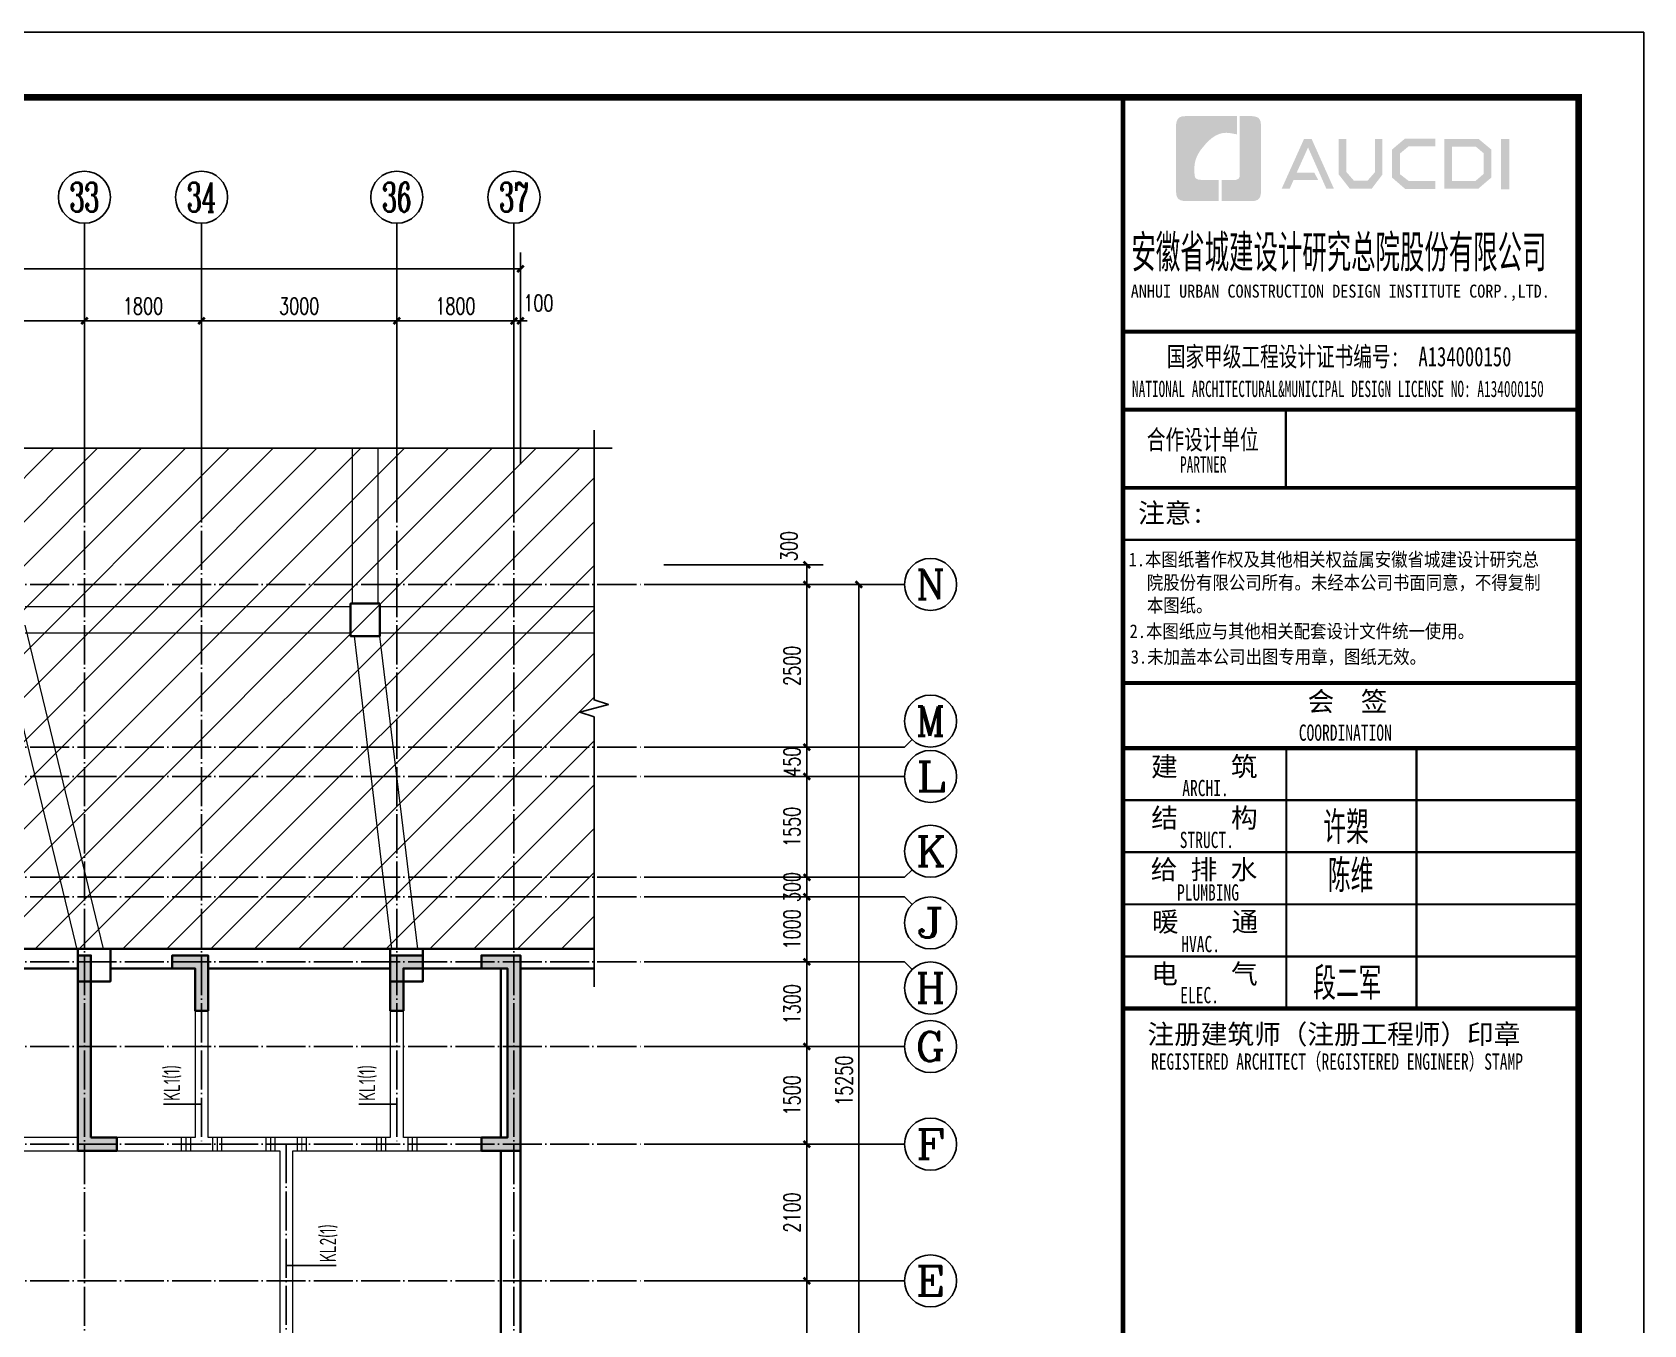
# Model space of a CAD drawing. Extents: x 393367 to 3005760, y 4998 to 826018.
# Drawn here: x 2694371 to 2719131, y 567502 to 587362 of the extents above; entities that cross this region are included whole.
import ezdxf
from ezdxf.enums import TextEntityAlignment as Align

# ---------------------------------------------------------------- set-up
doc = ezdxf.new("R2010")
doc.units = 0
doc.header["$LTSCALE"] = 1000
doc.linetypes.add('DOTE', pattern=[2.42, 2, -0.2, 0.02, -0.2])
doc.linetypes.add('虚线', pattern=[500, 300, -200])
doc.layers.get('0').update_dxf_attribs({"linetype": 'CONTINUOUS'})
doc.layers.get('Defpoints').update_dxf_attribs({"linetype": 'CONTINUOUS'})
for name, color, linetype in [('-TK', 7, 'CONTINUOUS'), ('AXIS', 3, 'CONTINUOUS'), ('AXIS_TEXT', 7, 'CONTINUOUS'), ('BEAM_CONT', 4, 'CONTINUOUS'), ('COLU', 7, 'CONTINUOUS'), ('DOTE', 8, 'DOTE'), ('PUB_TITLE', 4, 'CONTINUOUS'), ('S-填充', 251, 'CONTINUOUS'), ('S-砼墙', 150, 'CONTINUOUS'), ('S-砼墙填充', 251, 'CONTINUOUS'), ('TEXT', 7, 'CONTINUOUS'), ('THIN', 7, 'CONTINUOUS'), ('图框', 7, 'CONTINUOUS'), ('图签文字', 4, 'CONTINUOUS')]:
    doc.layers.add(name, color=color, linetype=linetype)
doc.layers.add('yichutu', color=7, linetype='CONTINUOUS', true_color=0xffffff, plot=False)
doc.layers.add('梁附加箍筋', color=1, linetype='CONTINUOUS', lineweight=35)
doc.layers.add('砼梁虚线', color=4, linetype='虚线', lineweight=18)
doc.styles.add('_TCH_AXIS', font='COMPLEX', dxfattribs={"bigfont": 'GBCBIG'})
doc.styles.add('_TCH_DIM_T3', font='SIMPLEX', dxfattribs={"width": 0.705882, "bigfont": 'GBCBIG'})
doc.styles.add('COMPLEX', font='COMPLEX')
doc.styles.add('HT', font='simhei.ttf')
doc.styles.add('TSSD_Rein', font='Tssdeng.shx', dxfattribs={"width": 0.7, "bigfont": 'hztxt.shx'})
doc.styles.add('建筑图签-1', font='simhei.ttf', dxfattribs={"width": 0.7})
doc.styles.add('建筑图签-2', font='TXT.shx', dxfattribs={"width": 0.5, "bigfont": 'HZTXT.shx'})
doc.dimstyles.new('_TCH_ARCH&&100', dxfattribs={"dimtxt": 255, "dimasz": 100, "dimexe": 250, "dimexo": 300, "dimgap": 100, "dimtad": 1, "dimdec": 0, "dimzin": 0, "dimdsep": 46, "dimtxsty": '_TCH_DIM_T3', "dimblk": 'ARCHTICK', "dimcen": 0.09, "dimclrt": 7, "dimazin": 2, "dimtfac": 1, "dimtdec": 0, "dimtix": 1, "dimtmove": 2, "dimatfit": 3, "dimldrblk": 'ARCHTICK', "dimfxl": 1, "dimtolj": 1, "dimtzin": 0, "dimarcsym": 0})

# ---------------------------------------------------------------- blocks, each defined once
blk = doc.blocks.new('院标1')
h = blk.add_hatch(color=150)
h.dxf.hatch_style = 1
h.set_gradient(color1=(33, 113, 253), color2=(33, 113, 253), tint=1, name='INVCURVED')
edge = h.paths.add_edge_path()
edge.add_spline(control_points=[(116373, 648379), (116379, 648379), (116382, 648379), (116391, 648379), (116391, 648379), (116391, 648379), (116616, 648379), (116616, 648379), (116616, 648379), (116616, 648379), (116616, 648054), (116616, 648054), (116616, 648054), (116616, 648054), (116108, 648054), (116108, 648054), (116108, 648054), (116028, 648054), (115963, 648111), (115963, 648199), (115963, 648199), (115963, 648199), (115963, 649215), (115963, 649215), (115963, 649215), (115963, 649295), (116018, 649360), (116108, 649360), (116108, 649360), (116108, 649360), (116897, 649360), (116897, 649360), (116897, 649360), (116897, 649360), (116897, 649080), (116897, 649080), (116897, 649080), (116897, 649080), (116566, 649140), (116356, 648859), (116356, 648859), (116245, 648719), (116240, 648545), (116247, 648466), (116247, 648466), (116254, 648386), (116247, 648466), (116247, 648466), (116247, 648466), (116247, 648466), (116258, 648374), (116373, 648379)], knot_values=[0, 0, 0, 0, 0.071429, 0.071429, 0.071429, 0.107143, 0.142857, 0.142857, 0.142857, 0.178571, 0.214286, 0.214286, 0.214286, 0.25, 0.285714, 0.285714, 0.285714, 0.321429, 0.357143, 0.357143, 0.357143, 0.392857, 0.428571, 0.428571, 0.428571, 0.464286, 0.5, 0.5, 0.5, 0.535714, 0.571429, 0.571429, 0.571429, 0.607143, 0.642857, 0.642857, 0.642857, 0.678571, 0.714286, 0.714286, 0.714286, 0.75, 0.785714, 0.785714, 0.785714, 0.821429, 0.857143, 0.857143, 0.857143, 0.928571, 1, 1, 1, 1], degree=3, periodic=0)
h = blk.add_hatch(color=150)
h.dxf.hatch_style = 1
h.set_gradient(color1=(33, 113, 253), color2=(33, 113, 253), tint=1, name='INVCURVED')
edge = h.paths.add_edge_path()
edge.add_spline(control_points=[(117268, 649215), (117268, 649215), (117268, 648199), (117268, 648199), (117268, 648199), (117268, 648114), (117212, 648054), (117123, 648054), (117123, 648054), (117123, 648054), (116663, 648054), (116663, 648054), (116663, 648054), (116663, 648054), (116663, 648379), (116663, 648379), (116663, 648379), (116663, 648379), (116865, 648379), (116865, 648379), (116865, 648379), (116907, 648379), (116941, 648413), (116941, 648455), (116941, 648455), (116941, 648455), (116941, 649360), (116941, 649360), (116941, 649360), (116941, 649360), (117123, 649360), (117123, 649360), (117123, 649360), (117204, 649360), (117268, 649306), (117268, 649215)], knot_values=[0, 0, 0, 0, 0.1, 0.1, 0.1, 0.15, 0.2, 0.2, 0.2, 0.25, 0.3, 0.3, 0.3, 0.35, 0.4, 0.4, 0.4, 0.45, 0.5, 0.5, 0.5, 0.55, 0.6, 0.6, 0.6, 0.65, 0.7, 0.7, 0.7, 0.75, 0.8, 0.8, 0.8, 0.9, 1, 1, 1, 1], degree=3, periodic=0)
blk = doc.blocks.new('A1')
at = {"layer": 'PUB_TITLE'}
h = blk.add_hatch(color=147, dxfattribs=at)
h.paths.add_polyline_path([(81908, 57758), (82034, 57758), (82034, 56988), (81908, 56988)])
h.paths.add_polyline_path([(81156, 57642), (81156, 57116), (81516, 57116), (81640, 57223), (81640, 57541), (81520, 57642)], flags=16)
h.paths.add_polyline_path([(81038, 57760), (81038, 56998), (81560, 56998), (81759, 57168), (81759, 57596), (81563, 57760)])
h.paths.add_polyline_path([(80895, 57764), (80895, 57648), (80488, 57648), (80355, 57537), (80355, 57218), (80488, 57115), (80897, 57115), (80897, 56993), (80433, 56993), (80231, 57168), (80231, 57596), (80429, 57764)])
h.paths.add_polyline_path([(79412, 57762), (79532, 57762), (79532, 57251), (79646, 57120), (79857, 57120), (79971, 57251), (79971, 57762), (80085, 57762), (80085, 57214), (79921, 56997), (79583, 56997), (79412, 57216)])
h.paths.add_polyline_path([(78880, 57760), (78997, 57760), (79339, 56996), (79223, 56996), (78942, 57630), (78767, 57242), (79038, 57242), (79099, 57127), (78718, 57127), (78659, 56994), (78536, 56994)])
blk.add_lwpolyline([(0, 59400), (0, 0), (84100, 0), (84100, 59400)], close=True)
at = {"const_width": 100}
blk.add_lwpolyline([(2500, 58400), (2500, 1000), (83100, 1000), (83100, 58400)], close=True, dxfattribs=at)
at = {"layer": '图框'}
for p, q in [((76100, 54800), (83100, 54800)), ((76100, 54800), (83100, 54800)), ((76100, 53600), (83100, 53600))]:
    blk.add_line(p, q, dxfattribs=at)
for points, const_width in [([(76100, 1000), (76100, 58400)], 70), ([(76100, 54800), (83100, 54800)], 60), ([(76100, 53600), (83100, 53600)], 60), ([(76100, 53600), (83100, 53600)], 60), ([(78600, 53600), (78600, 52400)], 35), ([(76100, 52400), (83100, 52400)], 60), ([(76100, 52400), (83100, 52400)], 60), ([(76100, 51599), (83100, 51599)], 35), ([(76108, 49400), (83108, 49400)], 60), ([(76108, 48400), (83108, 48400)], 70), ([(76108, 48400), (83108, 48400)], 70), ([(78608, 48400), (78608, 44400)], 35), ([(80608, 48400), (80608, 44400)], 35), ([(76108, 47600), (83108, 47600)], 35), ([(76108, 46800), (83108, 46800)], 35), ([(76108, 46000), (83108, 46000)], 35), ([(76108, 45200), (83108, 45200)], 35), ([(76108, 44400), (83108, 44400)], 70)]:
    blk.add_lwpolyline(points, dxfattribs=dict(at, const_width=const_width))
blk.add_blockref('院标1', (-39049, -591249))
at = {"layer": 'PUB_TITLE', "style": 'HT', "width": 0.88}
for s, p in [('1.本图纸著作权及其他相关权益属安徽省城建设计研究总', (76186, 51193)), ('院股份有限公司所有。未经本公司书面同意，不得复制', (76465, 50839)), ('本图纸。', (76465, 50489)), (' 2.本图纸应与其他相关配套设计文件统一使用。 ', (76075, 50092)), ('3.未加盖本公司出图专用章，图纸无效。', (76218, 49698))]:
    blk.add_text(s, height=210, dxfattribs=at).set_placement(p)
at = {"layer": '图签文字', "color": 7, "style": '建筑图签-1'}
for s, height, width, p in [('安徽省城建设计研究总院股份有限公司', 500, 0.55, (76228, 55777)), ('国家甲级工程设计证书编号:  A134000150', 300, 0.7, (76772, 54267)), ('合作设计单位', 300, 0.7, (76465, 52990))]:
    blk.add_text(s, height=height, dxfattribs=dict(at, width=width)).set_placement(p)
at = {"layer": '图签文字', "linetype": 'Continuous', "style": '建筑图签-1', "width": 0.91}
blk.add_text('ANHUI URBAN CONSTRUCTION DESIGN INSTITUTE CORP.,LTD.', height=200, dxfattribs=at).set_placement((76218, 55322))
at = {"layer": '图签文字', "style": '建筑图签-1'}
for s, width, p in [('NATIONAL ARCHITECTURAL&MUNICIPAL DESIGN LICENSE NO: A134000150', 0.6, (76237, 53795)), ('PARTNER', 0.6, (76975, 52634)), ('COORDINATION', 0.7, (78800, 48513)), ('ARCHI.', 0.7, (77009, 47662)), ('STRUCT.', 0.7, (76970, 46865)), ('PLUMBING', 0.7, (76929, 46058)), ('HVAC.', 0.7, (76994, 45265)), ('ELEC.', 0.7, (76978, 44480)), ('REGISTERED ARCHITECT（REGISTERED ENGINEER）STAMP', 0.7, (76529, 43459))]:
    blk.add_text(s, height=250, dxfattribs=dict(at, width=width)).set_placement(p)
at = {"layer": '图签文字', "color": 7, "style": '建筑图签-1'}
for s, p in [('注意:', (76331, 51863)), ('会  签', (78935, 48968)), ('建    筑', (76530, 47967)), ('结    构', (76534, 47179)), ('给 排 水', (76525, 46385)), ('暖    通', (76543, 45582)), ('电    气', (76533, 44782)), ('注册建筑师（注册工程师）印章', (76475, 43854))]:
    blk.add_text(s, height=300, dxfattribs=at).set_placement(p)
at = {"layer": '图签文字', "color": 1, "style": '建筑图签-2', "width": 0.7}
for s, p in [('许槊', (79175, 46928)), ('陈维', (79246, 46187)), ('段二军', (79021, 44532))]:
    blk.add_text(s, height=500, dxfattribs=at).set_placement(p)
blk = doc.blocks.new('_ArchTick')
at = {"color": 0, "linetype": 'ByBlock', "const_width": 0.4}
blk.add_lwpolyline([(-0.5, -0.5), (0.5, 0.5)], dxfattribs=at)
blk = doc.blocks.new('*D2555')
at = {"layer": 'AXIS', "color": 0, "lineweight": -2}
for p, q in [((2701773, 580727), (2701773, 583177)), ((2701873, 580727), (2701873, 583177)), ((2701773, 582927), (2701673, 582927)), ((2701773, 582927), (2701873, 582927)), ((2701873, 582927), (2701973, 582927))]:
    blk.add_line(p, q, dxfattribs=at)
at = {"layer": 'Defpoints', "color": 0}
for p in [(2701873, 582927), (2701773, 580427), (2701873, 580427)]:
    blk.add_point(p, dxfattribs=at)
at = {"layer": 'AXIS', "color": 0, "lineweight": -2, "xscale": 100, "yscale": 100, "zscale": 100}
blk.add_blockref('_ArchTick', (2701773, 582927), dxfattribs=at)
at = {"layer": 'AXIS', "color": 0, "lineweight": -2, "xscale": 100, "yscale": 100, "zscale": 100, "rotation": 180}
blk.add_blockref('_ArchTick', (2701873, 582927), dxfattribs=at)
at = {"layer": 'AXIS', "color": 7, "insert": (2702148, 583202), "char_height": 255, "attachment_point": 5, "style": '_TCH_DIM_T3'}
blk.add_mtext('\\A1;100', dxfattribs=at)
blk = doc.blocks.new('*D2556')
at = {"layer": 'AXIS', "color": 0, "lineweight": -2}
for p, q in [((2699973, 580727), (2699973, 583177)), ((2701773, 580727), (2701773, 583177)), ((2699973, 582927), (2701773, 582927))]:
    blk.add_line(p, q, dxfattribs=at)
at = {"layer": 'Defpoints', "color": 0}
for p in [(2701773, 582927), (2699973, 580427), (2701773, 580427)]:
    blk.add_point(p, dxfattribs=at)
at = {"layer": 'AXIS', "color": 0, "lineweight": -2, "xscale": 100, "yscale": 100, "zscale": 100, "rotation": 180}
blk.add_blockref('_ArchTick', (2699973, 582927), dxfattribs=at)
at = {"layer": 'AXIS', "color": 0, "lineweight": -2, "xscale": 100, "yscale": 100, "zscale": 100}
blk.add_blockref('_ArchTick', (2701773, 582927), dxfattribs=at)
at = {"layer": 'AXIS', "color": 7, "insert": (2700873, 583154), "char_height": 255, "attachment_point": 5, "style": '_TCH_DIM_T3'}
blk.add_mtext('\\A1;1800', dxfattribs=at)
blk = doc.blocks.new('*D2557')
at = {"layer": 'AXIS', "color": 0, "lineweight": -2}
for p, q in [((2696973, 580727), (2696973, 583177)), ((2699973, 580727), (2699973, 583177)), ((2696973, 582927), (2699973, 582927))]:
    blk.add_line(p, q, dxfattribs=at)
at = {"layer": 'Defpoints', "color": 0}
for p in [(2699973, 582927), (2696973, 580427), (2699973, 580427)]:
    blk.add_point(p, dxfattribs=at)
at = {"layer": 'AXIS', "color": 0, "lineweight": -2, "xscale": 100, "yscale": 100, "zscale": 100, "rotation": 180}
blk.add_blockref('_ArchTick', (2696973, 582927), dxfattribs=at)
at = {"layer": 'AXIS', "color": 0, "lineweight": -2, "xscale": 100, "yscale": 100, "zscale": 100}
blk.add_blockref('_ArchTick', (2699973, 582927), dxfattribs=at)
at = {"layer": 'AXIS', "color": 7, "insert": (2698473, 583154), "char_height": 255, "attachment_point": 5, "style": '_TCH_DIM_T3'}
blk.add_mtext('\\A1;3000', dxfattribs=at)
blk = doc.blocks.new('*D2558')
at = {"layer": 'AXIS', "color": 0, "lineweight": -2}
for p, q in [((2695173, 580727), (2695173, 583177)), ((2696973, 580727), (2696973, 583177)), ((2695173, 582927), (2696973, 582927))]:
    blk.add_line(p, q, dxfattribs=at)
at = {"layer": 'Defpoints', "color": 0}
for p in [(2696973, 582927), (2695173, 580427), (2696973, 580427)]:
    blk.add_point(p, dxfattribs=at)
at = {"layer": 'AXIS', "color": 0, "lineweight": -2, "xscale": 100, "yscale": 100, "zscale": 100, "rotation": 180}
blk.add_blockref('_ArchTick', (2695173, 582927), dxfattribs=at)
at = {"layer": 'AXIS', "color": 0, "lineweight": -2, "xscale": 100, "yscale": 100, "zscale": 100}
blk.add_blockref('_ArchTick', (2696973, 582927), dxfattribs=at)
at = {"layer": 'AXIS', "color": 7, "insert": (2696073, 583154), "char_height": 255, "attachment_point": 5, "style": '_TCH_DIM_T3'}
blk.add_mtext('\\A1;1800', dxfattribs=at)
blk = doc.blocks.new('*D2559')
at = {"layer": 'AXIS', "color": 0, "lineweight": -2}
for p, q in [((2691973, 580727), (2691973, 583177)), ((2695173, 580727), (2695173, 583177)), ((2691973, 582927), (2695173, 582927))]:
    blk.add_line(p, q, dxfattribs=at)
at = {"layer": 'Defpoints', "color": 0}
for p in [(2695173, 582927), (2691973, 580427), (2695173, 580427)]:
    blk.add_point(p, dxfattribs=at)
at = {"layer": 'AXIS', "color": 0, "lineweight": -2, "xscale": 100, "yscale": 100, "zscale": 100, "rotation": 180}
blk.add_blockref('_ArchTick', (2691973, 582927), dxfattribs=at)
at = {"layer": 'AXIS', "color": 0, "lineweight": -2, "xscale": 100, "yscale": 100, "zscale": 100}
blk.add_blockref('_ArchTick', (2695173, 582927), dxfattribs=at)
at = {"layer": 'AXIS', "color": 7, "insert": (2693573, 583154), "char_height": 255, "attachment_point": 5, "style": '_TCH_DIM_T3'}
blk.add_mtext('\\A1;3200', dxfattribs=at)
blk = doc.blocks.new('*D2571')
at = {"layer": 'AXIS', "color": 0, "lineweight": -2}
for p, q in [((2704073, 568177), (2706523, 568177)), ((2706273, 565677), (2706273, 568177)), ((2704073, 565677), (2706523, 565677))]:
    blk.add_line(p, q, dxfattribs=at)
at = {"layer": 'Defpoints', "color": 0}
for p in [(2703773, 568177), (2706273, 568177), (2703773, 565677)]:
    blk.add_point(p, dxfattribs=at)
at = {"layer": 'AXIS', "color": 0, "lineweight": -2, "xscale": 100, "yscale": 100, "zscale": 100}
for p, rotation in [((2706273, 568177), 90), ((2706273, 565677), 270)]:
    blk.add_blockref('_ArchTick', p, dxfattribs=dict(at, rotation=rotation))
at = {"layer": 'AXIS', "color": 7, "insert": (2706045, 566927), "char_height": 255, "attachment_point": 5, "rotation": 90, "style": '_TCH_DIM_T3'}
blk.add_mtext('\\A1;2500', dxfattribs=at)
blk = doc.blocks.new('*D2572')
at = {"layer": 'AXIS', "color": 0, "lineweight": -2}
for p, q in [((2704073, 570277), (2706523, 570277)), ((2706273, 568177), (2706273, 570277)), ((2704073, 568177), (2706523, 568177))]:
    blk.add_line(p, q, dxfattribs=at)
at = {"layer": 'Defpoints', "color": 0}
for p in [(2703773, 570277), (2706273, 570277), (2703773, 568177)]:
    blk.add_point(p, dxfattribs=at)
at = {"layer": 'AXIS', "color": 0, "lineweight": -2, "xscale": 100, "yscale": 100, "zscale": 100}
for p, rotation in [((2706273, 570277), 90), ((2706273, 568177), 270)]:
    blk.add_blockref('_ArchTick', p, dxfattribs=dict(at, rotation=rotation))
at = {"layer": 'AXIS', "color": 7, "insert": (2706045, 569227), "char_height": 255, "attachment_point": 5, "rotation": 90, "style": '_TCH_DIM_T3'}
blk.add_mtext('\\A1;2100', dxfattribs=at)
blk = doc.blocks.new('*D2573')
at = {"layer": 'AXIS', "color": 0, "lineweight": -2}
for p, q in [((2704073, 571777), (2706523, 571777)), ((2706273, 570277), (2706273, 571777)), ((2704073, 570277), (2706523, 570277))]:
    blk.add_line(p, q, dxfattribs=at)
at = {"layer": 'Defpoints', "color": 0}
for p in [(2703773, 571777), (2706273, 571777), (2703773, 570277)]:
    blk.add_point(p, dxfattribs=at)
at = {"layer": 'AXIS', "color": 0, "lineweight": -2, "xscale": 100, "yscale": 100, "zscale": 100}
for p, rotation in [((2706273, 571777), 90), ((2706273, 570277), 270)]:
    blk.add_blockref('_ArchTick', p, dxfattribs=dict(at, rotation=rotation))
at = {"layer": 'AXIS', "color": 7, "insert": (2706045, 571027), "char_height": 255, "attachment_point": 5, "rotation": 90, "style": '_TCH_DIM_T3'}
blk.add_mtext('\\A1;1500', dxfattribs=at)
blk = doc.blocks.new('*D2574')
at = {"layer": 'AXIS', "color": 0, "lineweight": -2}
for p, q in [((2704073, 573077), (2706523, 573077)), ((2706273, 571777), (2706273, 573077)), ((2704073, 571777), (2706523, 571777))]:
    blk.add_line(p, q, dxfattribs=at)
at = {"layer": 'Defpoints', "color": 0}
for p in [(2703773, 573077), (2706273, 573077), (2703773, 571777)]:
    blk.add_point(p, dxfattribs=at)
at = {"layer": 'AXIS', "color": 0, "lineweight": -2, "xscale": 100, "yscale": 100, "zscale": 100}
for p, rotation in [((2706273, 573077), 90), ((2706273, 571777), 270)]:
    blk.add_blockref('_ArchTick', p, dxfattribs=dict(at, rotation=rotation))
at = {"layer": 'AXIS', "color": 7, "insert": (2706045, 572427), "char_height": 255, "attachment_point": 5, "rotation": 90, "style": '_TCH_DIM_T3'}
blk.add_mtext('\\A1;1300', dxfattribs=at)
blk = doc.blocks.new('*D2575')
at = {"layer": 'AXIS', "color": 0, "lineweight": -2}
for p, q in [((2704073, 574077), (2706523, 574077)), ((2706273, 573077), (2706273, 574077)), ((2704073, 573077), (2706523, 573077))]:
    blk.add_line(p, q, dxfattribs=at)
at = {"layer": 'Defpoints', "color": 0}
for p in [(2703773, 574077), (2706273, 574077), (2703773, 573077)]:
    blk.add_point(p, dxfattribs=at)
at = {"layer": 'AXIS', "color": 0, "lineweight": -2, "xscale": 100, "yscale": 100, "zscale": 100}
for p, rotation in [((2706273, 574077), 90), ((2706273, 573077), 270)]:
    blk.add_blockref('_ArchTick', p, dxfattribs=dict(at, rotation=rotation))
at = {"layer": 'AXIS', "color": 7, "insert": (2706045, 573577), "char_height": 255, "attachment_point": 5, "rotation": 90, "style": '_TCH_DIM_T3'}
blk.add_mtext('\\A1;1000', dxfattribs=at)
blk = doc.blocks.new('*D2576')
at = {"layer": 'AXIS', "color": 0, "lineweight": -2}
for p, q in [((2706273, 574377), (2706273, 574477)), ((2704073, 574377), (2706523, 574377)), ((2706273, 574077), (2706273, 574377)), ((2704073, 574077), (2706523, 574077)), ((2706273, 574077), (2706273, 573977))]:
    blk.add_line(p, q, dxfattribs=at)
at = {"layer": 'Defpoints', "color": 0}
for p in [(2703773, 574377), (2706273, 574377), (2703773, 574077)]:
    blk.add_point(p, dxfattribs=at)
at = {"layer": 'AXIS', "color": 0, "lineweight": -2, "xscale": 100, "yscale": 100, "zscale": 100}
for p, rotation in [((2706273, 574377), 270), ((2706273, 574077), 90)]:
    blk.add_blockref('_ArchTick', p, dxfattribs=dict(at, rotation=rotation))
at = {"layer": 'AXIS', "color": 7, "insert": (2706045, 574227), "char_height": 255, "attachment_point": 5, "rotation": 90, "style": '_TCH_DIM_T3'}
blk.add_mtext('\\A1;300', dxfattribs=at)
blk = doc.blocks.new('*D2577')
at = {"layer": 'AXIS', "color": 0, "lineweight": -2}
for p, q in [((2704073, 575927), (2706523, 575927)), ((2706273, 574377), (2706273, 575927)), ((2704073, 574377), (2706523, 574377))]:
    blk.add_line(p, q, dxfattribs=at)
at = {"layer": 'Defpoints', "color": 0}
for p in [(2703773, 575927), (2706273, 575927), (2703773, 574377)]:
    blk.add_point(p, dxfattribs=at)
at = {"layer": 'AXIS', "color": 0, "lineweight": -2, "xscale": 100, "yscale": 100, "zscale": 100}
for p, rotation in [((2706273, 575927), 90), ((2706273, 574377), 270)]:
    blk.add_blockref('_ArchTick', p, dxfattribs=dict(at, rotation=rotation))
at = {"layer": 'AXIS', "color": 7, "insert": (2706045, 575152), "char_height": 255, "attachment_point": 5, "rotation": 90, "style": '_TCH_DIM_T3'}
blk.add_mtext('\\A1;1550', dxfattribs=at)
blk = doc.blocks.new('*D2578')
at = {"layer": 'AXIS', "color": 0, "lineweight": -2}
for p, q in [((2704073, 578877), (2707323, 578877)), ((2707073, 563627), (2707073, 578877)), ((2704073, 563627), (2707323, 563627))]:
    blk.add_line(p, q, dxfattribs=at)
at = {"layer": 'Defpoints', "color": 0}
for p in [(2703773, 578877), (2707073, 578877), (2703773, 563627)]:
    blk.add_point(p, dxfattribs=at)
at = {"layer": 'AXIS', "color": 0, "lineweight": -2, "xscale": 100, "yscale": 100, "zscale": 100}
for p, rotation in [((2707073, 578877), 90), ((2707073, 563627), 270)]:
    blk.add_blockref('_ArchTick', p, dxfattribs=dict(at, rotation=rotation))
at = {"layer": 'AXIS', "color": 7, "insert": (2706845, 571252), "char_height": 255, "attachment_point": 5, "rotation": 90, "style": '_TCH_DIM_T3'}
blk.add_mtext('\\A1;15250', dxfattribs=at)
blk = doc.blocks.new('*D2613')
at = {"layer": 'AXIS', "color": 0, "lineweight": -2}
for p, q in [((2646873, 580727), (2646873, 583977)), ((2701873, 580727), (2701873, 583977)), ((2646873, 583727), (2701873, 583727))]:
    blk.add_line(p, q, dxfattribs=at)
at = {"layer": 'Defpoints', "color": 0}
for p in [(2701873, 583727), (2646873, 580427), (2701873, 580427)]:
    blk.add_point(p, dxfattribs=at)
at = {"layer": 'AXIS', "color": 0, "lineweight": -2, "xscale": 100, "yscale": 100, "zscale": 100, "rotation": 180}
blk.add_blockref('_ArchTick', (2646873, 583727), dxfattribs=at)
at = {"layer": 'AXIS', "color": 0, "lineweight": -2, "xscale": 100, "yscale": 100, "zscale": 100}
blk.add_blockref('_ArchTick', (2701873, 583727), dxfattribs=at)
at = {"layer": 'AXIS', "color": 7, "insert": (2674373, 583954), "char_height": 255, "attachment_point": 5, "style": '_TCH_DIM_T3'}
blk.add_mtext('\\A1;55000', dxfattribs=at)
blk = doc.blocks.new('_axiso')
blk.add_circle((0, 0), 0.5)
at = {"layer": 'AXIS_TEXT', "style": 'COMPLEX', "width": 1.041667}
blk.add_attdef('A', text='', height=0.56, dxfattribs=at).set_placement((-0.25, -0.28), (0.25, -0.28), align=Align.FIT)
blk = doc.blocks.new('*D2614')
at = {"layer": 'AXIS', "color": 0, "lineweight": -2}
for p, q in [((2704073, 578877), (2706523, 578877)), ((2706273, 576377), (2706273, 578877)), ((2704073, 576377), (2706523, 576377))]:
    blk.add_line(p, q, dxfattribs=at)
at = {"layer": 'Defpoints', "color": 0}
for p in [(2703773, 578877), (2706273, 578877), (2703773, 576377)]:
    blk.add_point(p, dxfattribs=at)
at = {"layer": 'AXIS', "color": 0, "lineweight": -2, "xscale": 100, "yscale": 100, "zscale": 100}
for p, rotation in [((2706273, 578877), 90), ((2706273, 576377), 270)]:
    blk.add_blockref('_ArchTick', p, dxfattribs=dict(at, rotation=rotation))
at = {"layer": 'AXIS', "color": 7, "insert": (2706045, 577627), "char_height": 255, "attachment_point": 5, "rotation": 90, "style": '_TCH_DIM_T3'}
blk.add_mtext('\\A1;2500', dxfattribs=at)
blk = doc.blocks.new('*D2615')
at = {"layer": 'AXIS', "color": 0, "lineweight": -2}
for p, q in [((2704073, 579177), (2706523, 579177)), ((2706273, 578877), (2706273, 579177)), ((2704073, 578877), (2706523, 578877))]:
    blk.add_line(p, q, dxfattribs=at)
at = {"layer": 'Defpoints', "color": 0}
for p in [(2703773, 579177), (2706273, 579177), (2703773, 578877)]:
    blk.add_point(p, dxfattribs=at)
at = {"layer": 'AXIS', "color": 0, "lineweight": -2, "xscale": 100, "yscale": 100, "zscale": 100}
for p, rotation in [((2706273, 579177), 90), ((2706273, 578877), 270)]:
    blk.add_blockref('_ArchTick', p, dxfattribs=dict(at, rotation=rotation))
at = {"layer": 'AXIS', "color": 7, "insert": (2705998, 579466), "char_height": 255, "attachment_point": 5, "rotation": 90, "style": '_TCH_DIM_T3'}
blk.add_mtext('\\A1;300', dxfattribs=at)
blk = doc.blocks.new('*D2619')
at = {"layer": 'AXIS', "color": 0, "lineweight": -2}
for p, q in [((2706273, 576377), (2706273, 576477)), ((2704073, 576377), (2706523, 576377)), ((2706273, 575927), (2706273, 576377)), ((2704073, 575927), (2706523, 575927)), ((2706273, 575927), (2706273, 575827))]:
    blk.add_line(p, q, dxfattribs=at)
at = {"layer": 'Defpoints', "color": 0}
for p in [(2703773, 576377), (2706273, 576377), (2703773, 575927)]:
    blk.add_point(p, dxfattribs=at)
at = {"layer": 'AXIS', "color": 0, "lineweight": -2, "xscale": 100, "yscale": 100, "zscale": 100}
for p, rotation in [((2706273, 576377), 270), ((2706273, 575927), 90)]:
    blk.add_blockref('_ArchTick', p, dxfattribs=dict(at, rotation=rotation))
at = {"layer": 'AXIS', "color": 7, "insert": (2706045, 576152), "char_height": 255, "attachment_point": 5, "rotation": 90, "style": '_TCH_DIM_T3'}
blk.add_mtext('\\A1;450', dxfattribs=at)
blk = doc.blocks.new('A$C36D82429')
at = {"layer": 'S-填充', "linetype": 'ByBlock'}
h = blk.add_hatch(dxfattribs=at)
h.set_pattern_fill('ANSI31', color=8, scale=150, style=0)
h.set_pattern_definition([(45, (-2360954.8, -642363.44), (-336.759605, 336.759605), [])])
h.paths.add_polyline_path([(17734, 10700), (20159, 10700), (20159, 9500), (36559, 9500), (36559, 9400), (39559, 9400), (39559, 10700), (42059, 10700), (42059, 14100), (45059, 14100), (45059, 10700), (47609, 10700), (47609, 9500), (58490, 9500), (58490, 13066), (58270, 13136), (58710, 13256), (58490, 13326), (58490, 17193), (29515, 17193), (29445, 16973), (29325, 17413), (29255, 17193), (280, 17193), (280, 10955), (500, 10885), (60, 10765), (280, 10695), (280, 4457), (2359, 4457), (2359, 9500), (9159, 9500), (9159, 9400), (12159, 9400), (12159, 10700), (14659, 10700), (14659, 14500), (14984, 14500), (14984, 14200), (17734, 14200)])
at = {"layer": 'S-砼墙填充'}
for points in [[(50759, 6600), (50759, 9400), (50559, 9400), (50559, 6400), (51159, 6400), (51159, 6600)], [(52559, 8550), (52559, 9400), (52009, 9400), (52009, 9200), (52359, 9200), (52359, 8550)], [(55559, 8550), (55559, 9200), (55859, 9200), (55859, 9400), (55359, 9400), (55359, 8550)], [(57359, 6400), (57359, 9400), (56759, 9400), (56759, 9200), (57159, 9200), (57159, 6600), (56759, 6600), (56759, 6400)]]:
    blk.add_hatch(color=142, dxfattribs=at).paths.add_polyline_path(points)
at = {"layer": 'COLU', "lineweight": 35}
for points in [[(55199, 14807), (54749, 14807), (54749, 14307), (55199, 14307)], [(51059, 9500), (50559, 9500), (50559, 9000), (51059, 9000)], [(55859, 9500), (55359, 9500), (55359, 9000), (55859, 9000)]]:
    blk.add_lwpolyline(points, close=True, dxfattribs=at)
at = {"layer": 'S-砼墙', "color": 40, "lineweight": 35}
for points in [[(50559, 9500), (47559, 9500), (47559, 12800), (47559, 14607), (46598, 14607)], [(55359, 9500), (51059, 9500)], [(58490, 9500), (57359, 9500), (57359, 9500), (55759, 9500)], [(280, 4457), (2359, 4457), (2359, 1800), (12759, 1800), (12759, 600), (19559, 600), (19559, 1800), (40159, 1800), (40159, 600), (46959, 600), (46959, 1800), (57359, 1800), (57359, 9200), (58490, 9200)], [(47559, 9200), (50559, 9200)], [(51059, 9200), (52359, 9200)], [(52359, 9200), (52359, 8550), (52559, 8550)], [(52559, 8550), (52559, 9200)], [(55759, 9200), (57059, 9200)], [(57059, 9200), (57059, 6600), (56759, 6600), (56759, 6400), (57059, 6400)], [(50759, 6600), (50759, 9000)], [(57059, 6400), (57059, 2100), (53859, 2100), (53859, 3450), (53659, 3450), (53659, 2100)]]:
    blk.add_lwpolyline(points, dxfattribs=at)
at = {"layer": 'S-砼墙', "color": 150, "lineweight": 35}
for points in [[(50759, 6600), (50759, 9400), (50559, 9400), (50559, 6400), (51159, 6400), (51159, 6600)], [(52559, 8550), (52559, 9400), (52009, 9400), (52009, 9200), (52359, 9200), (52359, 8550)], [(55559, 8550), (55559, 9200), (55859, 9200), (55859, 9400), (55359, 9400), (55359, 8550)], [(57359, 6400), (57359, 9400), (56759, 9400), (56759, 9200), (57159, 9200), (57159, 6600), (56759, 6600), (56759, 6400)]]:
    blk.add_lwpolyline(points, close=True, dxfattribs=at)
at = {"layer": 'S-砼墙', "color": 40, "lineweight": 35}
for points in [[(52559, 9200), (55359, 9200, 17523.008314)], [(50559, 9000), (50559, 6400), (51159, 6400), (51159, 6600), (50759, 6600, 74214.908415)], [(55359, 9100), (55359, 8550), (55559, 8550, 22014.525704)]]:
    blk.add_lwpolyline(points, format="xyb", dxfattribs=at)
at = {"layer": 'THIN'}
for points in [[(58770, 17193), (29515, 17193), (29445, 16973), (29325, 17413), (29255, 17193), (0, 17193)], [(58490, 8920), (58490, 13066), (58270, 13136), (58710, 13256), (58490, 13326), (58490, 17473)]]:
    blk.add_lwpolyline(points, dxfattribs=at)
at = {"layer": '砼梁虚线', "lineweight": 18}
for p, q in [((54773, 17193), (54773, 14807)), ((55173, 14807), (55173, 17193)), ((54749, 14757), (49749, 14757)), ((58490, 14757), (55199, 14757)), ((50954, 9500), (49748, 14477)), ((49381, 14293), (50559, 9432)), ((49749, 14357), (54749, 14357)), ((54802, 14307), (55377, 9500)), ((55780, 9500), (55198, 14307)), ((55199, 14357), (58490, 14357)), ((52359, 8550), (52359, 6600)), ((52559, 6600), (52559, 8550)), ((55359, 8550), (55359, 6600)), ((55559, 6600), (55559, 8550)), ((50559, 6600), (46859, 6600)), ((52359, 6600), (51159, 6600)), ((53759, 6600), (52559, 6600)), ((55359, 6600), (53759, 6600)), ((56759, 6600), (55559, 6600)), ((46859, 6400), (50559, 6400)), ((51159, 6400), (52459, 6400)), ((52459, 6400), (53659, 6400)), ((53659, 6400), (53659, 3450)), ((53859, 3450), (53859, 6400)), ((53859, 6400), (55459, 6400)), ((55459, 6400), (56759, 6400))]:
    blk.add_line(p, q, dxfattribs=at)
blk = doc.blocks.new('yct-841-594-84100-59400-100-1000')
at = {"layer": 'yichutu', "color": 7, "true_color": 0xffffff}
blk.add_lwpolyline([(0, 0), (0, 59400), (84100, 59400), (84100, 0)], close=True, dxfattribs=at)

msp = doc.modelspace()

# ---------------------------------------------------------------- linework, layer by layer
at = {"layer": 'AXIS'}
for p, q in [((2695172.85984, 580426.98994), (2695172.85984, 584426.98994)), ((2696972.85984, 580426.98994), (2696972.85984, 584426.98994)), ((2699972.85984, 580426.98994), (2699972.85984, 584426.98994)), ((2701772.85984, 580426.98994), (2701772.85984, 584426.98994)), ((2703772.85984, 578876.98994), (2707772.85984, 578876.98994)), ((2707890.01713, 576494.14723), (2707772.85984, 576376.98994)), ((2703772.85984, 576376.98994), (2707772.85984, 576376.98994)), ((2703772.85984, 575926.98994), (2707772.85984, 575926.98994)), ((2707890.01713, 574494.14723), (2707772.85984, 574376.98994)), ((2703772.85984, 574376.98994), (2707772.85984, 574376.98994)), ((2703772.85984, 574076.98994), (2707772.85984, 574076.98994)), ((2707890.01713, 573959.83266), (2707772.85984, 574076.98994)), ((2703772.85984, 573076.98994), (2707772.85984, 573076.98994)), ((2707890.01713, 572959.83265), (2707772.85984, 573076.98994)), ((2703772.85984, 571776.98994), (2707772.85984, 571776.98994)), ((2703772.85984, 570276.98994), (2707772.85984, 570276.98994)), ((2703772.85984, 568176.98994), (2707772.85984, 568176.98994))]:
    msp.add_line(p, q, dxfattribs=at)
at = {"layer": 'DOTE', "linetype": 'DOTE', "ltscale": 0.3}
for p, q in [((2695172.85984, 580426.98994), (2695172.85984, 561876.98994)), ((2696972.85984, 580426.98994), (2696972.85984, 570276.98994)), ((2699972.85984, 580426.98994), (2699972.85984, 570276.98994)), ((2701772.85984, 580426.98994), (2701772.85984, 561876.98994)), ((2644972.85984, 578876.98994), (2703772.85984, 578876.98994)), ((2644972.85984, 576376.98994), (2703772.85984, 576376.98994)), ((2644972.85984, 575926.98994), (2703772.85984, 575926.98994)), ((2644972.85984, 574376.98994), (2703772.85984, 574376.98994)), ((2644972.85984, 574076.98994), (2703772.85984, 574076.98994)), ((2644972.85984, 573076.98994), (2703772.85984, 573076.98994)), ((2644972.85984, 571776.98994), (2703772.85984, 571776.98994)), ((2644972.85984, 570276.98994), (2703772.85984, 570276.98994)), ((2698272.85984, 570276.98994), (2698272.85984, 561876.98994)), ((2644972.85984, 568176.98994), (2703772.85984, 568176.98994))]:
    msp.add_line(p, q, dxfattribs=at)
at = {"layer": 'TEXT'}
for p, q in [((2696972.85917, 570890.47196), (2696390.11071, 570890.47196)), ((2699972.85917, 570890.47196), (2699390.11071, 570890.47196)), ((2698273.2461, 568414.61917), (2699038.66526, 568414.61917))]:
    msp.add_line(p, q, dxfattribs=at)
at = {"layer": '梁附加箍筋', "lineweight": 35, "const_width": 20}
for points in [[(2696663.24712, 570176.97299), (2696663.24642, 570376.97299)], [(2696733.24712, 570176.97323), (2696733.24642, 570376.97323)], [(2696803.24712, 570176.97348), (2696803.24642, 570376.97348)], [(2697143.24712, 570176.97467), (2697143.24642, 570376.97467)], [(2697213.24712, 570176.97492), (2697213.24642, 570376.97492)], [(2697283.24712, 570176.97516), (2697283.24642, 570376.97516)], [(2697963.2429, 570176.97755), (2697963.2422, 570376.97755)], [(2698033.2429, 570176.9778), (2698033.2422, 570376.9778)], [(2698103.2429, 570176.97804), (2698103.2422, 570376.97804)], [(2698443.2429, 570176.97924), (2698443.2422, 570376.97924)], [(2698513.2429, 570176.97948), (2698513.2422, 570376.97948)], [(2698583.2429, 570176.97973), (2698583.2422, 570376.97973)], [(2699663.25244, 570176.98352), (2699663.25174, 570376.98352)], [(2699733.25244, 570176.98377), (2699733.25174, 570376.98377)], [(2699803.25244, 570176.98401), (2699803.25174, 570376.98401)], [(2700143.25244, 570176.98521), (2700143.25174, 570376.98521)], [(2700213.25244, 570176.98545), (2700213.25174, 570376.98545)], [(2700283.25244, 570176.9857), (2700283.25174, 570376.9857)]]:
    msp.add_lwpolyline(points, dxfattribs=at)

# ---------------------------------------------------------------- block references
at = {"layer": '-TK'}
msp.add_blockref('A1', (2635031.48405, 527962.12225), dxfattribs=at)
at = {"layer": 'AXIS'}
ref = msp.add_blockref('_axiso', (2695172.85984, 584826.98994), dxfattribs=dict(at, xscale=800, yscale=800, zscale=800))
ref.add_attrib('A', '33', dxfattribs={"layer": 'AXIS_TEXT', "height": 452.54834, "style": '_TCH_AXIS', "width": 0.636364}).set_placement((2694946.58567, 584600.71577), (2695399.13401, 584600.71577), align=Align.FIT)
ref = msp.add_blockref('_axiso', (2696972.85984, 584826.98994), dxfattribs=dict(at, xscale=800, yscale=800, zscale=800))
ref.add_attrib('A', '34', dxfattribs={"layer": 'AXIS_TEXT', "height": 452.54834, "style": '_TCH_AXIS', "width": 0.6}).set_placement((2696746.58567, 584600.71577), (2697199.13401, 584600.71577), align=Align.FIT)
ref = msp.add_blockref('_axiso', (2699972.85984, 584826.98994), dxfattribs=dict(at, xscale=800, yscale=800, zscale=800))
ref.add_attrib('A', '36', dxfattribs={"layer": 'AXIS_TEXT', "height": 452.54834, "style": '_TCH_AXIS', "width": 0.636364}).set_placement((2699746.58567, 584600.71577), (2700199.13401, 584600.71577), align=Align.FIT)
ref = msp.add_blockref('_axiso', (2701772.85984, 584826.98994), dxfattribs=dict(at, xscale=800, yscale=800, zscale=800))
ref.add_attrib('A', '37', dxfattribs={"layer": 'AXIS_TEXT', "height": 452.54834, "style": '_TCH_AXIS', "width": 0.636364}).set_placement((2701546.58567, 584600.71577), (2701999.13401, 584600.71577), align=Align.FIT)
ref = msp.add_blockref('_axiso', (2708172.85984, 578876.98994), dxfattribs=dict(at, xscale=800, yscale=800, zscale=800))
ref.add_attrib('A', 'N', dxfattribs={"layer": 'AXIS_TEXT', "height": 452.54834, "style": '_TCH_AXIS', "width": 1.105263}).set_placement((2707946.58567, 578650.71577), (2708399.13401, 578650.71577), align=Align.FIT)
ref = msp.add_blockref('_axiso', (2708172.85984, 576776.98994), dxfattribs=dict(at, xscale=800, yscale=800, zscale=800))
ref.add_attrib('A', 'M', dxfattribs={"layer": 'AXIS_TEXT', "height": 452.54834, "style": '_TCH_AXIS'}).set_placement((2707946.58567, 576550.71577), (2708399.13401, 576550.71577), align=Align.FIT)
ref = msp.add_blockref('_axiso', (2708172.85984, 575926.98994), dxfattribs=dict(at, xscale=800, yscale=800, zscale=800))
ref.add_attrib('A', 'L', dxfattribs={"layer": 'AXIS_TEXT', "height": 452.54834, "style": '_TCH_AXIS', "width": 1.4}).set_placement((2707946.58567, 575700.71577), (2708399.13401, 575700.71577), align=Align.FIT)
ref = msp.add_blockref('_axiso', (2708172.85984, 574776.98994), dxfattribs=dict(at, xscale=800, yscale=800, zscale=800))
ref.add_attrib('A', 'K', dxfattribs={"layer": 'AXIS_TEXT', "height": 452.54834, "style": '_TCH_AXIS', "width": 1.105263}).set_placement((2707946.58567, 574550.71577), (2708399.13401, 574550.71577), align=Align.FIT)
ref = msp.add_blockref('_axiso', (2708172.85984, 573676.98994), dxfattribs=dict(at, xscale=800, yscale=800, zscale=800))
ref.add_attrib('A', 'J', dxfattribs={"layer": 'AXIS_TEXT', "height": 452.54834, "style": '_TCH_AXIS', "width": 1.909091}).set_placement((2707946.58567, 573450.71577), (2708399.13401, 573450.71577), align=Align.FIT)
ref = msp.add_blockref('_axiso', (2708172.85984, 572676.98994), dxfattribs=dict(at, xscale=800, yscale=800, zscale=800))
ref.add_attrib('A', 'H', dxfattribs={"layer": 'AXIS_TEXT', "height": 452.54834, "style": '_TCH_AXIS', "width": 1.05}).set_placement((2707946.58567, 572450.71577), (2708399.13401, 572450.71577), align=Align.FIT)
ref = msp.add_blockref('_axiso', (2708172.85984, 571776.98994), dxfattribs=dict(at, xscale=800, yscale=800, zscale=800))
ref.add_attrib('A', 'G', dxfattribs={"layer": 'AXIS_TEXT', "height": 452.54834, "style": '_TCH_AXIS', "width": 1.166667}).set_placement((2707946.58567, 571550.71577), (2708399.13401, 571550.71577), align=Align.FIT)
ref = msp.add_blockref('_axiso', (2708172.85984, 570276.98994), dxfattribs=dict(at, xscale=800, yscale=800, zscale=800))
ref.add_attrib('A', 'F', dxfattribs={"layer": 'AXIS_TEXT', "height": 452.54834, "style": '_TCH_AXIS', "width": 1.3125}).set_placement((2707946.58567, 570050.71577), (2708399.13401, 570050.71577), align=Align.FIT)
ref = msp.add_blockref('_axiso', (2708172.85984, 568176.98994), dxfattribs=dict(at, xscale=800, yscale=800, zscale=800))
ref.add_attrib('A', 'E', dxfattribs={"layer": 'AXIS_TEXT', "height": 452.54834, "style": '_TCH_AXIS', "width": 1.3125}).set_placement((2707946.58567, 567950.71577), (2708399.13401, 567950.71577), align=Align.FIT)
at = {"layer": 'BEAM_CONT'}
msp.add_blockref('A$C36D82429', (2644514.01464, 563776.9897), dxfattribs=at)
at = {"layer": 'yichutu'}
msp.add_blockref('yct-841-594-84100-59400-100-1000', (2635031.48405, 527962.12225), dxfattribs=at)

# ---------------------------------------------------------------- texts
at = {"layer": 'TEXT', "color": 3, "style": 'TSSD_Rein', "width": 0.7}
for s, p in [('KL1(1)', (2696640.11071, 570940.47196)), ('KL1(1)', (2699640.11071, 570940.47196)), ('KL2(1)', (2699038.66526, 568464.61917))]:
    msp.add_text(s, height=250, rotation=90, dxfattribs=at).set_placement(p)

# ---------------------------------------------------------------- dimensions: what is measured, and where the dimension line sits
at = {"layer": 'AXIS'}
for p1, p2, distance, picture, middle in [((2646872.85984, 580426.98994), (2701872.85984, 580426.98994), 3300, '*D2613', (2674372.85984, 583954.48994)), ((2691972.85984, 580426.98994), (2695172.85984, 580426.98994), 2500, '*D2559', (2693572.85984, 583154.48994)), ((2695172.85984, 580426.98994), (2696972.85984, 580426.98994), 2500, '*D2558', (2696072.85984, 583154.48994)), ((2696972.85984, 580426.98994), (2699972.85984, 580426.98994), 2500, '*D2557', (2698472.85984, 583154.48994)), ((2699972.85984, 580426.98994), (2701772.85984, 580426.98994), 2500, '*D2556', (2700872.85984, 583154.48994)), ((2703772.85984, 563626.98994), (2703772.85984, 578876.98994), -3300, '*D2578', (2706845.35984, 571251.98994)), ((2703772.85984, 576376.98994), (2703772.85984, 578876.98994), -2500, '*D2614', (2706045.35984, 577626.98994)), ((2703772.85984, 575926.98994), (2703772.85984, 576376.98994), -2500, '*D2619', (2706045.35984, 576151.98994)), ((2703772.85984, 574376.98994), (2703772.85984, 575926.98994), -2500, '*D2577', (2706045.35984, 575151.98994)), ((2703772.85984, 574076.98994), (2703772.85984, 574376.98994), -2500, '*D2576', (2706045.35984, 574226.98994)), ((2703772.85984, 573076.98994), (2703772.85984, 574076.98994), -2500, '*D2575', (2706045.35984, 573576.98994)), ((2703772.85984, 571776.98994), (2703772.85984, 573076.98994), -2500, '*D2574', (2706045.35984, 572426.98994)), ((2703772.85984, 570276.98994), (2703772.85984, 571776.98994), -2500, '*D2573', (2706045.35984, 571026.98994)), ((2703772.85984, 568176.98994), (2703772.85984, 570276.98994), -2500, '*D2572', (2706045.35984, 569226.98994)), ((2703772.85984, 565676.98994), (2703772.85984, 568176.98994), -2500, '*D2571', (2706045.35984, 566926.98994))]:
    dim = msp.add_aligned_dim(p1=p1, p2=p2, distance=distance, dimstyle='_TCH_ARCH&&100', dxfattribs=at)
    dim.commit()
    dim.dimension.update_dxf_attribs({"geometry": picture, "text_midpoint": middle})
for base, p1, p2, angle, picture, middle in [((2701872.85984, 582926.98994), (2701772.85984, 580426.98994), (2701872.85984, 580426.98994), 0, '*D2555', (2702147.85984, 583201.98994)), ((2706272.85984, 579177.09549), (2703772.85984, 578876.98994), (2703772.85984, 579177.09549), 90, '*D2615', (2705997.85984, 579466.09549))]:
    dim = msp.add_linear_dim(base=base, p1=p1, p2=p2, angle=angle, dimstyle='_TCH_ARCH&&100', dxfattribs=at)
    dim.commit()
    dim.dimension.update_dxf_attribs({"geometry": picture, "text_midpoint": middle, "dimtype": 161})

doc.saveas('drawing.dxf')
